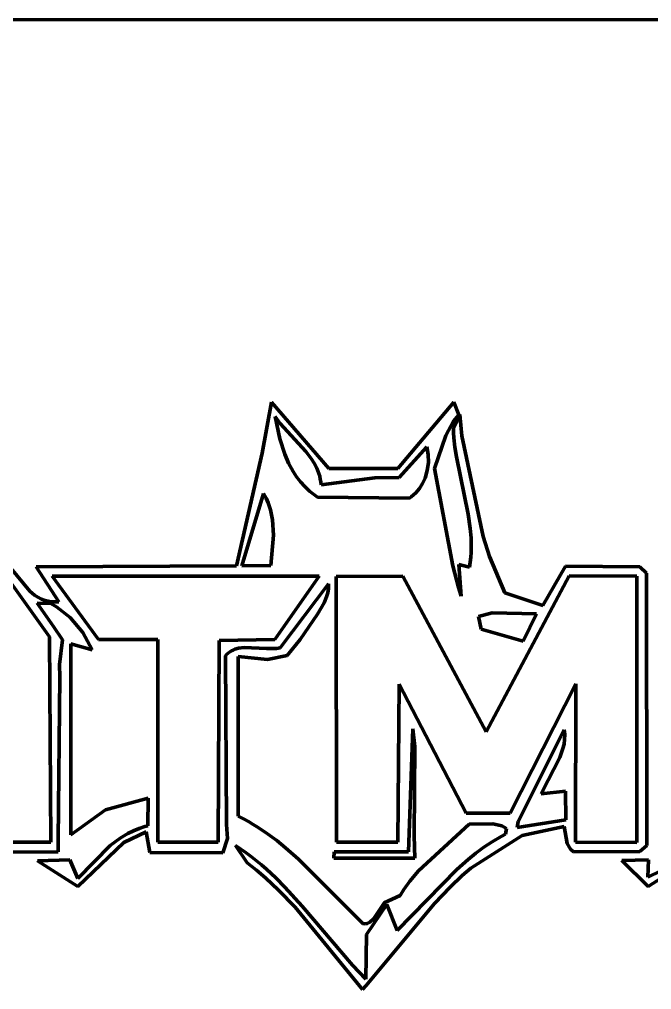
# Model space of a CAD drawing. Header units: millimetres. Extents: x 0 to 8.3, y 0 to 11.7.
# Drawn here: x 5.25 to 6.618, y 9.581 to 11.681 of the extents above; entities that cross this region are included whole.
import ezdxf

# ---------------------------------------------------------------- set-up
doc = ezdxf.new("R2010")
doc.units = ezdxf.units.MM
doc.layers.add('color#000000ff', color=7, linetype='CONTINUOUS', lineweight=100)
doc.layers.add('color#ffffffff', color=7, linetype='CONTINUOUS', lineweight=100)

msp = doc.modelspace()

# ---------------------------------------------------------------- linework, layer by layer
at = {"layer": 'color#000000ff'}
for p, q in [((5.7752, 10.7417), (5.7951, 10.852)), ((5.7951, 10.852), (5.9193, 10.7083)), ((6.0684, 10.7084), (6.1901, 10.8523)), ((6.1901, 10.8523), (6.2004, 10.8248)), ((5.803, 10.821), (5.8134, 10.7727)), ((5.8138, 10.8061), (5.803, 10.821)), ((6.189, 10.7962), (6.2032, 10.8255)), ((6.2004, 10.8248), (6.1893, 10.8107)), ((6.2032, 10.8255), (6.2071, 10.7792)), ((5.8694, 10.745), (5.8138, 10.8061)), ((6.1893, 10.8107), (6.1728, 10.7797)), ((6.1894, 10.7857), (6.189, 10.7962)), ((6.1728, 10.7797), (6.1479, 10.7084)), ((6.1901, 10.7752), (6.1894, 10.7857)), ((6.1923, 10.7544), (6.1901, 10.7752)), ((6.2071, 10.7792), (6.2533, 10.5614)), ((5.8134, 10.7727), (5.8241, 10.7393)), ((6.1317, 10.7556), (6.0717, 10.6892)), ((6.1345, 10.7387), (6.1317, 10.7556)), ((6.1955, 10.7337), (6.1923, 10.7544)), ((5.7195, 10.4978), (5.7752, 10.7417)), ((5.8241, 10.7393), (5.8323, 10.7202)), ((5.8808, 10.7301), (5.8694, 10.745)), ((6.1347, 10.7215), (6.1345, 10.7387)), ((6.2211, 10.61), (6.1955, 10.7337)), ((5.8323, 10.7202), (5.8421, 10.702)), ((5.8875, 10.7198), (5.8808, 10.7301)), ((5.8932, 10.709), (5.8875, 10.7198)), ((6.1324, 10.7044), (6.1347, 10.7215)), ((5.8421, 10.702), (5.8496, 10.6905)), ((5.8496, 10.6905), (5.858, 10.6795)), ((5.8956, 10.7034), (5.8932, 10.709)), ((5.8977, 10.6977), (5.8956, 10.7034)), ((5.8995, 10.6918), (5.8977, 10.6977)), ((5.9009, 10.6857), (5.8995, 10.6918)), ((5.9193, 10.7083), (6.0684, 10.7084)), ((6.0717, 10.6892), (6.0188, 10.6881)), ((6.1276, 10.6879), (6.1324, 10.7044)), ((6.1479, 10.7084), (6.1879, 10.4979)), ((5.858, 10.6795), (5.8672, 10.6692)), ((5.8672, 10.6692), (5.8774, 10.6595)), ((5.902, 10.6795), (5.9009, 10.6857)), ((5.9026, 10.6731), (5.902, 10.6795)), ((6.0188, 10.6881), (5.9026, 10.6731)), ((6.1155, 10.6653), (6.1223, 10.6762)), ((6.1223, 10.6762), (6.1276, 10.6879)), ((5.7781, 10.6545), (5.7307, 10.4975)), ((5.7835, 10.6446), (5.7781, 10.6545)), ((5.8774, 10.6595), (5.8829, 10.6549)), ((5.8829, 10.6549), (5.8887, 10.6505)), ((5.8887, 10.6505), (5.8947, 10.6463)), ((6.0941, 10.6443), (6.0976, 10.6469)), ((6.0976, 10.6469), (6.1073, 10.6555)), ((6.1073, 10.6555), (6.1155, 10.6653)), ((5.788, 10.6345), (5.7835, 10.6446)), ((5.7933, 10.6189), (5.788, 10.6345)), ((5.8947, 10.6463), (6.0941, 10.6443)), ((5.7977, 10.5974), (5.7933, 10.6189)), ((6.2256, 10.5789), (6.2211, 10.61)), ((5.7998, 10.5644), (5.7977, 10.5974)), ((5.7941, 10.4983), (5.7998, 10.5644)), ((6.2273, 10.5582), (6.2256, 10.5789)), ((6.2277, 10.5477), (6.2273, 10.5582)), ((6.2277, 10.5373), (6.2277, 10.5477)), ((6.2533, 10.5614), (6.267, 10.5182)), ((6.2266, 10.5163), (6.2274, 10.5268)), ((6.2274, 10.5268), (6.2277, 10.5373)), ((6.206, 10.4324), (6.2007, 10.501)), ((6.2007, 10.501), (6.2238, 10.4951)), ((6.2238, 10.4951), (6.2255, 10.5057)), ((6.2255, 10.5057), (6.2266, 10.5163)), ((6.267, 10.5182), (6.3001, 10.4396)), ((5.2313, 10.4929), (5.2718, 10.4429)), ((5.2861, 10.4956), (5.7195, 10.4978)), ((5.3347, 10.4198), (5.2861, 10.4956)), ((5.7307, 10.4975), (5.7941, 10.4983)), ((6.1879, 10.4979), (6.2001, 10.4509)), ((6.3826, 10.4123), (6.4319, 10.4968)), ((6.4319, 10.4968), (6.5926, 10.4955)), ((6.5926, 10.4955), (6.6068, 10.4819)), ((6.6068, 10.4819), (6.6073, 9.8924)), ((5.3149, 10.3439), (5.2206, 10.4754)), ((5.3205, 10.4758), (5.421, 10.3383)), ((5.8986, 10.4754), (5.3205, 10.4758)), ((5.8026, 10.3385), (5.8986, 10.4754)), ((5.9185, 10.4587), (5.8142, 10.3204)), ((5.9186, 10.4537), (5.9185, 10.4587)), ((6.0796, 10.4754), (5.9355, 10.475)), ((5.9355, 10.475), (5.9361, 9.8995)), ((6.2601, 10.1382), (6.0796, 10.4754)), ((6.4392, 10.4762), (6.2601, 10.1382)), ((6.5857, 10.4758), (6.4392, 10.4762)), ((6.5857, 9.8993), (6.5857, 10.4758)), ((5.2718, 10.4429), (5.2821, 10.4344)), ((5.9146, 10.4304), (5.917, 10.4395)), ((5.917, 10.4395), (5.9184, 10.4489)), ((5.9184, 10.4489), (5.9186, 10.4537)), ((6.2001, 10.4509), (6.206, 10.4324)), ((6.3001, 10.4396), (6.3826, 10.4123)), ((5.2821, 10.4344), (5.2894, 10.4297)), ((5.3178, 10.4164), (5.2881, 10.4173)), ((5.2881, 10.4173), (5.3235, 10.3668)), ((5.2894, 10.4297), (5.2973, 10.4257)), ((5.2973, 10.4257), (5.3057, 10.4226)), ((5.3057, 10.4226), (5.3147, 10.4206)), ((5.3147, 10.4206), (5.3194, 10.4199)), ((5.33, 10.4091), (5.3178, 10.4164)), ((5.3194, 10.4199), (5.3243, 10.4196)), ((5.3243, 10.4196), (5.3294, 10.4196)), ((5.3294, 10.4196), (5.3347, 10.4198)), ((5.8949, 10.3933), (5.9095, 10.4175)), ((5.9095, 10.4175), (5.9146, 10.4304)), ((5.3594, 10.3857), (5.33, 10.4091)), ((6.273, 10.3959), (6.2434, 10.3885)), ((6.3686, 10.3938), (6.273, 10.3959)), ((5.3866, 10.3534), (5.3594, 10.3857)), ((5.8574, 10.3381), (5.8949, 10.3933)), ((6.2434, 10.3885), (6.2494, 10.3609)), ((6.3396, 10.3349), (6.3686, 10.3938)), ((5.3235, 10.3668), (5.343, 10.3378)), ((5.4069, 10.3162), (5.3866, 10.3534)), ((6.2494, 10.3609), (6.3396, 10.3349)), ((5.3176, 9.8997), (5.3149, 10.3439)), ((5.343, 10.3378), (5.3367, 10.2846)), ((5.421, 10.3383), (5.5489, 10.3383)), ((5.5489, 10.3383), (5.5489, 9.8994)), ((5.6799, 9.8996), (5.6821, 10.3361)), ((5.6821, 10.3361), (5.8026, 10.3385)), ((5.8291, 10.304), (5.8574, 10.3381)), ((5.361, 9.9155), (5.3608, 10.3287)), ((5.3608, 10.3287), (5.4069, 10.3162)), ((5.7051, 10.3116), (5.7017, 10.3091)), ((5.7085, 10.3138), (5.7051, 10.3116)), ((5.7121, 10.3156), (5.7085, 10.3138)), ((5.7158, 10.3171), (5.7121, 10.3156)), ((5.7236, 10.3193), (5.7158, 10.3171)), ((5.7359, 10.3209), (5.7236, 10.3193)), ((5.7845, 10.3186), (5.7359, 10.3209)), ((5.806, 10.319), (5.7845, 10.3186)), ((5.8142, 10.3204), (5.806, 10.319)), ((5.6986, 10.3063), (5.6956, 10.303)), ((5.6956, 10.303), (5.6979, 9.9381)), ((5.7017, 10.3091), (5.6986, 10.3063)), ((5.7231, 9.956), (5.7233, 10.3019)), ((5.7233, 10.3019), (5.7863, 10.2951)), ((5.7863, 10.2951), (5.8291, 10.304)), ((5.3367, 10.2846), (5.3374, 10.2565)), ((5.3374, 10.2565), (5.3336, 9.9047)), ((6.0685, 9.8994), (6.0718, 10.2419)), ((6.0718, 10.2419), (6.2165, 9.9622)), ((6.3117, 9.9625), (6.4537, 10.2421)), ((6.4537, 10.2421), (6.4535, 9.8994)), ((6.1015, 10.1453), (6.0919, 9.879)), ((6.1054, 10.1069), (6.1015, 10.1453)), ((6.4287, 10.143), (6.3294, 9.9444)), ((6.4294, 10.1377), (6.4287, 10.143)), ((6.4284, 10.1121), (6.4296, 10.1222)), ((6.4298, 10.1325), (6.4294, 10.1377)), ((6.4296, 10.1222), (6.4298, 10.1325)), ((6.1043, 9.9135), (6.1054, 10.1069)), ((6.4193, 10.083), (6.4261, 10.1022)), ((6.4261, 10.1022), (6.4284, 10.1121)), ((6.3808, 10.0089), (6.4193, 10.083)), ((6.4319, 10.01), (6.3788, 10.0043)), ((6.3788, 10.0043), (6.3808, 10.0089)), ((6.4325, 9.9483), (6.4319, 10.01)), ((5.5286, 9.9946), (5.4357, 9.97)), ((5.5279, 9.935), (5.5286, 9.9946)), ((5.4357, 9.97), (5.361, 9.9155)), ((5.7343, 9.9503), (5.7231, 9.956)), ((6.2165, 9.9622), (6.3117, 9.9625)), ((5.5086, 9.9292), (5.5213, 9.9333)), ((5.5213, 9.9333), (5.5279, 9.935)), ((5.6979, 9.9381), (5.7001, 9.9074)), ((5.7452, 9.9443), (5.7343, 9.9503)), ((5.7559, 9.9381), (5.7452, 9.9443)), ((5.7664, 9.9315), (5.7559, 9.9381)), ((6.2228, 9.9388), (6.1137, 9.838)), ((6.2745, 9.9394), (6.2228, 9.9388)), ((6.2936, 9.9351), (6.2745, 9.9394)), ((6.3038, 9.9295), (6.2936, 9.9351)), ((6.3268, 9.9312), (6.4325, 9.9483)), ((6.3294, 9.9444), (6.3268, 9.9312)), ((6.4287, 9.9339), (6.3381, 9.9144)), ((6.4352, 9.8966), (6.4287, 9.9339)), ((5.4676, 9.908), (5.4846, 9.9182)), ((5.5241, 9.9222), (5.4754, 9.899)), ((5.4846, 9.9182), (5.4964, 9.9241)), ((5.4964, 9.9241), (5.5086, 9.9292)), ((5.5316, 9.8775), (5.5241, 9.9222)), ((5.7868, 9.9177), (5.7664, 9.9315)), ((5.8065, 9.903), (5.7868, 9.9177)), ((6.1056, 9.8651), (6.1043, 9.9135)), ((6.3381, 9.9144), (6.2266, 9.8436)), ((6.292, 9.9118), (6.3017, 9.917)), ((6.3017, 9.917), (6.3038, 9.9295)), ((5.1865, 9.8995), (5.3176, 9.8997)), ((5.3336, 9.9047), (5.3332, 9.8786)), ((5.4754, 9.899), (5.376, 9.8038)), ((5.3761, 9.8213), (5.4463, 9.8923)), ((5.4463, 9.8923), (5.4676, 9.908)), ((5.5489, 9.8994), (5.6799, 9.8996)), ((5.7001, 9.9074), (5.6899, 9.8766)), ((5.7427, 9.8548), (5.7171, 9.8922)), ((5.7171, 9.8922), (5.729, 9.8845)), ((5.8256, 9.8876), (5.8065, 9.903)), ((5.9361, 9.8995), (6.0685, 9.8994)), ((6.2551, 9.8886), (6.2732, 9.9007)), ((6.2732, 9.9007), (6.292, 9.9118)), ((6.4422, 9.8843), (6.4352, 9.8966)), ((6.4535, 9.8994), (6.5857, 9.8993)), ((6.6073, 9.8924), (6.5922, 9.8796)), ((5.3332, 9.8786), (5.1679, 9.8778)), ((5.6899, 9.8766), (5.5316, 9.8775)), ((5.729, 9.8845), (5.7406, 9.8764)), ((5.7406, 9.8764), (5.7519, 9.868)), ((5.8534, 9.8632), (5.8256, 9.8876)), ((5.9312, 9.8785), (5.9305, 9.865)), ((6.0919, 9.879), (5.9312, 9.8785)), ((6.2208, 9.8622), (6.2376, 9.8758)), ((6.2376, 9.8758), (6.2551, 9.8886)), ((6.449, 9.8787), (6.4422, 9.8843)), ((6.5922, 9.8796), (6.449, 9.8787)), ((5.2887, 9.8593), (5.3585, 9.8617)), ((5.376, 9.8038), (5.2887, 9.8593)), ((5.3585, 9.8617), (5.3761, 9.8213)), ((5.763, 9.8389), (5.7427, 9.8548)), ((5.7519, 9.868), (5.7629, 9.8593)), ((5.7629, 9.8593), (5.7736, 9.8504)), ((5.7736, 9.8504), (5.7841, 9.8413)), ((5.9931, 9.7233), (5.8534, 9.8632)), ((5.9305, 9.865), (6.1056, 9.8651)), ((6.1964, 9.8407), (6.2208, 9.8622)), ((6.5538, 9.8599), (6.611, 9.8611)), ((6.6102, 9.8034), (6.5538, 9.8599)), ((6.611, 9.8611), (6.6098, 9.8237)), ((6.6098, 9.8237), (6.6663, 9.8514)), ((6.6979, 9.8604), (6.6102, 9.8034)), ((5.7825, 9.8222), (5.763, 9.8389)), ((5.7841, 9.8413), (5.8045, 9.8223)), ((6.0672, 9.7084), (6.1964, 9.8407)), ((6.1137, 9.838), (6.0945, 9.8154)), ((6.2266, 9.8436), (6.2082, 9.8276)), ((5.8106, 9.796), (5.7825, 9.8222)), ((5.8045, 9.8223), (5.8241, 9.8025)), ((6.0945, 9.8154), (6.0816, 9.7972)), ((6.2082, 9.8276), (6.1817, 9.8024)), ((5.8461, 9.7592), (5.8106, 9.796)), ((5.8241, 9.8025), (5.8616, 9.7611)), ((6.0816, 9.7972), (6.0737, 9.7844)), ((6.1817, 9.8024), (6.1484, 9.767)), ((6.1484, 9.767), (6.0004, 9.5896)), ((6.0009, 9.6998), (6.0446, 9.7649)), ((6.0394, 9.7687), (6.0163, 9.7339)), ((6.0737, 9.7844), (6.0394, 9.7687)), ((6.0446, 9.7649), (6.0672, 9.7084)), ((5.9922, 9.5806), (5.8461, 9.7592)), ((5.8616, 9.7611), (5.9705, 9.6332)), ((5.9977, 9.723), (5.9931, 9.7233)), ((6.002, 9.7236), (5.9977, 9.723)), ((6.0078, 9.7262), (6.002, 9.7236)), ((6.0163, 9.7339), (6.0078, 9.7262)), ((5.9993, 9.6029), (6.0009, 9.6998)), ((5.9705, 9.6332), (5.9993, 9.6029)), ((6.0004, 9.5896), (5.9922, 9.5806))]:
    msp.add_line(p, q, dxfattribs=at)
at = {"layer": 'color#ffffffff'}
for p, q in [((0, 11.6806), (8.2639, 11.6806)), ((5.7951, 10.852), (5.7752, 10.7417)), ((5.9193, 10.7083), (5.7951, 10.852)), ((6.1901, 10.8523), (6.0684, 10.7084)), ((6.2004, 10.8248), (6.1901, 10.8523)), ((5.803, 10.821), (5.8138, 10.8061)), ((5.8134, 10.7727), (5.803, 10.821)), ((6.2032, 10.8255), (6.189, 10.7962)), ((6.1893, 10.8107), (6.2004, 10.8248)), ((6.2071, 10.7792), (6.2032, 10.8255)), ((5.8138, 10.8061), (5.8694, 10.745)), ((6.1728, 10.7797), (6.1893, 10.8107)), ((6.189, 10.7962), (6.1894, 10.7857)), ((6.1479, 10.7084), (6.1728, 10.7797)), ((6.1894, 10.7857), (6.1901, 10.7752)), ((6.1901, 10.7752), (6.1923, 10.7544)), ((6.2533, 10.5614), (6.2071, 10.7792)), ((5.8241, 10.7393), (5.8134, 10.7727)), ((6.0717, 10.6892), (6.1317, 10.7556)), ((6.1317, 10.7556), (6.1345, 10.7387)), ((6.1923, 10.7544), (6.1955, 10.7337)), ((5.7752, 10.7417), (5.7195, 10.4978)), ((5.8323, 10.7202), (5.8241, 10.7393)), ((5.8694, 10.745), (5.8808, 10.7301)), ((6.1345, 10.7387), (6.1347, 10.7215)), ((6.1955, 10.7337), (6.2211, 10.61)), ((5.8421, 10.702), (5.8323, 10.7202)), ((5.8808, 10.7301), (5.8875, 10.7198)), ((5.8875, 10.7198), (5.8932, 10.709)), ((6.1347, 10.7215), (6.1324, 10.7044)), ((5.8496, 10.6905), (5.8421, 10.702)), ((5.858, 10.6795), (5.8496, 10.6905)), ((5.8932, 10.709), (5.8956, 10.7034)), ((5.8956, 10.7034), (5.8977, 10.6977)), ((5.8977, 10.6977), (5.8995, 10.6918)), ((5.8995, 10.6918), (5.9009, 10.6857)), ((6.0684, 10.7084), (5.9193, 10.7083)), ((6.0188, 10.6881), (6.0717, 10.6892)), ((6.1324, 10.7044), (6.1276, 10.6879)), ((6.1879, 10.4979), (6.1479, 10.7084)), ((5.8672, 10.6692), (5.858, 10.6795)), ((5.8774, 10.6595), (5.8672, 10.6692)), ((5.9009, 10.6857), (5.902, 10.6795)), ((5.902, 10.6795), (5.9026, 10.6731)), ((5.9026, 10.6731), (6.0188, 10.6881)), ((6.1223, 10.6762), (6.1155, 10.6653)), ((6.1276, 10.6879), (6.1223, 10.6762)), ((5.7307, 10.4975), (5.7781, 10.6545)), ((5.7781, 10.6545), (5.7835, 10.6446)), ((5.8829, 10.6549), (5.8774, 10.6595)), ((5.8887, 10.6505), (5.8829, 10.6549)), ((5.8947, 10.6463), (5.8887, 10.6505)), ((6.0976, 10.6469), (6.0941, 10.6443)), ((6.1073, 10.6555), (6.0976, 10.6469)), ((6.1155, 10.6653), (6.1073, 10.6555)), ((5.7835, 10.6446), (5.788, 10.6345)), ((5.788, 10.6345), (5.7933, 10.6189)), ((6.0941, 10.6443), (5.8947, 10.6463)), ((5.7933, 10.6189), (5.7977, 10.5974)), ((6.2211, 10.61), (6.2256, 10.5789)), ((5.7977, 10.5974), (5.7998, 10.5644)), ((5.7998, 10.5644), (5.7941, 10.4983)), ((6.2256, 10.5789), (6.2273, 10.5582)), ((6.2273, 10.5582), (6.2277, 10.5477)), ((6.2277, 10.5477), (6.2277, 10.5373)), ((6.267, 10.5182), (6.2533, 10.5614)), ((6.2274, 10.5268), (6.2266, 10.5163)), ((6.2277, 10.5373), (6.2274, 10.5268)), ((6.2238, 10.4951), (6.2007, 10.501)), ((6.2007, 10.501), (6.206, 10.4324)), ((6.2255, 10.5057), (6.2238, 10.4951)), ((6.2266, 10.5163), (6.2255, 10.5057)), ((6.3001, 10.4396), (6.267, 10.5182)), ((5.2718, 10.4429), (5.2313, 10.4929)), ((5.7195, 10.4978), (5.2861, 10.4956)), ((5.2861, 10.4956), (5.3347, 10.4198)), ((5.7941, 10.4983), (5.7307, 10.4975)), ((6.2001, 10.4509), (6.1879, 10.4979)), ((6.4319, 10.4968), (6.3826, 10.4123)), ((6.5926, 10.4955), (6.4319, 10.4968)), ((6.6068, 10.4819), (6.5926, 10.4955)), ((6.6073, 9.8924), (6.6068, 10.4819)), ((5.2206, 10.4754), (5.3149, 10.3439)), ((5.3205, 10.4758), (5.8986, 10.4754)), ((5.421, 10.3383), (5.3205, 10.4758)), ((5.8986, 10.4754), (5.8026, 10.3385)), ((5.8142, 10.3204), (5.9185, 10.4587)), ((5.9185, 10.4587), (5.9186, 10.4537)), ((5.9355, 10.475), (6.0796, 10.4754)), ((5.9361, 9.8995), (5.9355, 10.475)), ((6.0796, 10.4754), (6.2601, 10.1382)), ((6.2601, 10.1382), (6.4392, 10.4762)), ((6.4392, 10.4762), (6.5857, 10.4758)), ((6.5857, 10.4758), (6.5857, 9.8993)), ((5.2821, 10.4344), (5.2718, 10.4429)), ((5.917, 10.4395), (5.9146, 10.4304)), ((5.9184, 10.4489), (5.917, 10.4395)), ((5.9186, 10.4537), (5.9184, 10.4489)), ((6.206, 10.4324), (6.2001, 10.4509)), ((6.3826, 10.4123), (6.3001, 10.4396)), ((5.2894, 10.4297), (5.2821, 10.4344)), ((5.3235, 10.3668), (5.2881, 10.4173)), ((5.2881, 10.4173), (5.3178, 10.4164)), ((5.2973, 10.4257), (5.2894, 10.4297)), ((5.3057, 10.4226), (5.2973, 10.4257)), ((5.3147, 10.4206), (5.3057, 10.4226)), ((5.3194, 10.4199), (5.3147, 10.4206)), ((5.3178, 10.4164), (5.33, 10.4091)), ((5.3243, 10.4196), (5.3194, 10.4199)), ((5.3294, 10.4196), (5.3243, 10.4196)), ((5.3347, 10.4198), (5.3294, 10.4196)), ((5.9095, 10.4175), (5.8949, 10.3933)), ((5.9146, 10.4304), (5.9095, 10.4175)), ((5.33, 10.4091), (5.3594, 10.3857)), ((6.2434, 10.3885), (6.273, 10.3959)), ((6.273, 10.3959), (6.3686, 10.3938)), ((5.3594, 10.3857), (5.3866, 10.3534)), ((5.8949, 10.3933), (5.8574, 10.3381)), ((6.2494, 10.3609), (6.2434, 10.3885)), ((6.3686, 10.3938), (6.3396, 10.3349)), ((5.343, 10.3378), (5.3235, 10.3668)), ((5.3866, 10.3534), (5.4069, 10.3162)), ((6.3396, 10.3349), (6.2494, 10.3609)), ((5.3149, 10.3439), (5.3176, 9.8997)), ((5.3367, 10.2846), (5.343, 10.3378)), ((5.5489, 10.3383), (5.421, 10.3383)), ((5.5489, 9.8994), (5.5489, 10.3383)), ((5.6821, 10.3361), (5.6799, 9.8996)), ((5.8026, 10.3385), (5.6821, 10.3361)), ((5.8574, 10.3381), (5.8291, 10.304)), ((5.4069, 10.3162), (5.3608, 10.3287)), ((5.3608, 10.3287), (5.361, 9.9155)), ((5.7017, 10.3091), (5.7051, 10.3116)), ((5.7051, 10.3116), (5.7085, 10.3138)), ((5.7085, 10.3138), (5.7121, 10.3156)), ((5.7121, 10.3156), (5.7158, 10.3171)), ((5.7158, 10.3171), (5.7236, 10.3193)), ((5.7236, 10.3193), (5.7359, 10.3209)), ((5.7359, 10.3209), (5.7845, 10.3186)), ((5.7845, 10.3186), (5.806, 10.319)), ((5.806, 10.319), (5.8142, 10.3204)), ((5.6956, 10.303), (5.6986, 10.3063)), ((5.6979, 9.9381), (5.6956, 10.303)), ((5.6986, 10.3063), (5.7017, 10.3091)), ((5.7233, 10.3019), (5.7231, 9.956)), ((5.7863, 10.2951), (5.7233, 10.3019)), ((5.8291, 10.304), (5.7863, 10.2951)), ((5.3374, 10.2565), (5.3367, 10.2846)), ((5.3336, 9.9047), (5.3374, 10.2565)), ((6.0718, 10.2419), (6.0685, 9.8994)), ((6.2165, 9.9622), (6.0718, 10.2419)), ((6.4537, 10.2421), (6.3117, 9.9625)), ((6.4535, 9.8994), (6.4537, 10.2421)), ((6.0919, 9.879), (6.1015, 10.1453)), ((6.1015, 10.1453), (6.1054, 10.1069)), ((6.3294, 9.9444), (6.4287, 10.143)), ((6.4287, 10.143), (6.4294, 10.1377)), ((6.4296, 10.1222), (6.4284, 10.1121)), ((6.4294, 10.1377), (6.4298, 10.1325)), ((6.4298, 10.1325), (6.4296, 10.1222)), ((6.1054, 10.1069), (6.1043, 9.9135)), ((6.4261, 10.1022), (6.4193, 10.083)), ((6.4284, 10.1121), (6.4261, 10.1022)), ((6.4193, 10.083), (6.3808, 10.0089)), ((6.3788, 10.0043), (6.4319, 10.01)), ((6.3808, 10.0089), (6.3788, 10.0043)), ((6.4319, 10.01), (6.4325, 9.9483)), ((5.4357, 9.97), (5.5286, 9.9946)), ((5.5286, 9.9946), (5.5279, 9.935)), ((5.361, 9.9155), (5.4357, 9.97)), ((5.7231, 9.956), (5.7343, 9.9503)), ((6.3117, 9.9625), (6.2165, 9.9622)), ((5.5213, 9.9333), (5.5086, 9.9292)), ((5.5279, 9.935), (5.5213, 9.9333)), ((5.7001, 9.9074), (5.6979, 9.9381)), ((5.7343, 9.9503), (5.7452, 9.9443)), ((5.7452, 9.9443), (5.7559, 9.9381)), ((5.7559, 9.9381), (5.7664, 9.9315)), ((6.1137, 9.838), (6.2228, 9.9388)), ((6.2228, 9.9388), (6.2745, 9.9394)), ((6.2745, 9.9394), (6.2936, 9.9351)), ((6.2936, 9.9351), (6.3038, 9.9295)), ((6.4325, 9.9483), (6.3268, 9.9312)), ((6.3268, 9.9312), (6.3294, 9.9444)), ((6.3381, 9.9144), (6.4287, 9.9339)), ((6.4287, 9.9339), (6.4352, 9.8966)), ((5.4846, 9.9182), (5.4676, 9.908)), ((5.4754, 9.899), (5.5241, 9.9222)), ((5.4964, 9.9241), (5.4846, 9.9182)), ((5.5086, 9.9292), (5.4964, 9.9241)), ((5.5241, 9.9222), (5.5316, 9.8775)), ((5.7664, 9.9315), (5.7868, 9.9177)), ((5.7868, 9.9177), (5.8065, 9.903)), ((6.1043, 9.9135), (6.1056, 9.8651)), ((6.2266, 9.8436), (6.3381, 9.9144)), ((6.3017, 9.917), (6.292, 9.9118)), ((6.3038, 9.9295), (6.3017, 9.917)), ((5.3176, 9.8997), (5.1865, 9.8995)), ((5.3332, 9.8786), (5.3336, 9.9047)), ((5.376, 9.8038), (5.4754, 9.899)), ((5.4463, 9.8923), (5.3761, 9.8213)), ((5.4676, 9.908), (5.4463, 9.8923)), ((5.6799, 9.8996), (5.5489, 9.8994)), ((5.6899, 9.8766), (5.7001, 9.9074)), ((5.729, 9.8845), (5.7171, 9.8922)), ((5.7171, 9.8922), (5.7427, 9.8548)), ((5.8065, 9.903), (5.8256, 9.8876)), ((6.0685, 9.8994), (5.9361, 9.8995)), ((6.2732, 9.9007), (6.2551, 9.8886)), ((6.292, 9.9118), (6.2732, 9.9007)), ((6.4352, 9.8966), (6.4422, 9.8843)), ((6.5857, 9.8993), (6.4535, 9.8994)), ((6.5922, 9.8796), (6.6073, 9.8924)), ((5.1679, 9.8778), (5.3332, 9.8786)), ((5.5316, 9.8775), (5.6899, 9.8766)), ((5.7406, 9.8764), (5.729, 9.8845)), ((5.7519, 9.868), (5.7406, 9.8764)), ((5.8256, 9.8876), (5.8534, 9.8632)), ((5.9305, 9.865), (5.9312, 9.8785)), ((5.9312, 9.8785), (6.0919, 9.879)), ((6.2376, 9.8758), (6.2208, 9.8622)), ((6.2551, 9.8886), (6.2376, 9.8758)), ((6.4422, 9.8843), (6.449, 9.8787)), ((6.449, 9.8787), (6.5922, 9.8796)), ((5.3585, 9.8617), (5.2887, 9.8593)), ((5.2887, 9.8593), (5.376, 9.8038)), ((5.3761, 9.8213), (5.3585, 9.8617)), ((5.7427, 9.8548), (5.763, 9.8389)), ((5.7629, 9.8593), (5.7519, 9.868)), ((5.7736, 9.8504), (5.7629, 9.8593)), ((5.7841, 9.8413), (5.7736, 9.8504)), ((5.8534, 9.8632), (5.9931, 9.7233)), ((6.1056, 9.8651), (5.9305, 9.865)), ((6.2208, 9.8622), (6.1964, 9.8407)), ((6.611, 9.8611), (6.5538, 9.8599)), ((6.5538, 9.8599), (6.6102, 9.8034)), ((6.6098, 9.8237), (6.611, 9.8611)), ((6.6663, 9.8514), (6.6098, 9.8237)), ((6.6102, 9.8034), (6.6979, 9.8604)), ((5.763, 9.8389), (5.7825, 9.8222)), ((5.8045, 9.8223), (5.7841, 9.8413)), ((6.1964, 9.8407), (6.0672, 9.7084)), ((6.0945, 9.8154), (6.1137, 9.838)), ((6.2082, 9.8276), (6.2266, 9.8436)), ((5.7825, 9.8222), (5.8106, 9.796)), ((5.8241, 9.8025), (5.8045, 9.8223)), ((6.0816, 9.7972), (6.0945, 9.8154)), ((6.1817, 9.8024), (6.2082, 9.8276)), ((5.8106, 9.796), (5.8461, 9.7592)), ((5.8616, 9.7611), (5.8241, 9.8025)), ((6.0737, 9.7844), (6.0816, 9.7972)), ((6.1484, 9.767), (6.1817, 9.8024)), ((6.0004, 9.5896), (6.1484, 9.767)), ((6.0446, 9.7649), (6.0009, 9.6998)), ((6.0163, 9.7339), (6.0394, 9.7687)), ((6.0394, 9.7687), (6.0737, 9.7844)), ((6.0672, 9.7084), (6.0446, 9.7649)), ((5.8461, 9.7592), (5.9922, 9.5806)), ((5.9705, 9.6332), (5.8616, 9.7611)), ((5.9931, 9.7233), (5.9977, 9.723)), ((5.9977, 9.723), (6.002, 9.7236)), ((6.002, 9.7236), (6.0078, 9.7262)), ((6.0078, 9.7262), (6.0163, 9.7339)), ((6.0009, 9.6998), (5.9993, 9.6029)), ((5.9993, 9.6029), (5.9705, 9.6332)), ((5.9922, 9.5806), (6.0004, 9.5896))]:
    msp.add_line(p, q, dxfattribs=at)

doc.saveas('drawing.dxf')
